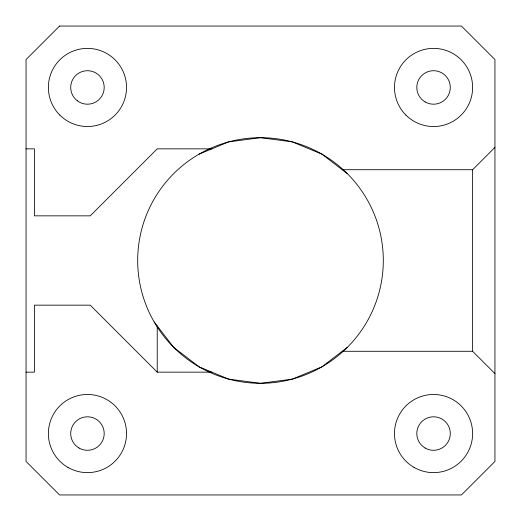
<?xml version="1.0" encoding="UTF-8"?>
<svg xmlns="http://www.w3.org/2000/svg" width="521" height="521" viewBox="0 0 521 521"><rect width="100%" height="100%" fill="white"/><g stroke="black" fill="none" stroke-linecap="round" stroke-linejoin="round"><path stroke-width="0.78" d="M494.95 373.616L472.619 351.284L472.619 169.716L494.95 147.384M347.338 347.338L321.906 366.856L292.288 379.125L260.5 383.306L228.712 379.125L199.094 366.856L173.662 347.338L154.144 321.906M199.094 154.144A122.806 122.806 0 0 1 383.306 260.5A122.806 122.806 0 0 1 199.094 366.856A122.806 122.806 0 0 1 199.094 154.144L228.712 141.875L260.5 137.694L292.288 141.875L321.906 154.144L347.338 173.662M26.05 148.856L34.425 148.856L34.425 215.844L90.244 215.844L157.231 148.856L211.865 148.856M342.193 169.716L472.619 169.716M342.193 351.284L472.619 351.284M26.05 372.144L34.425 372.144L34.425 305.156L90.244 305.156L157.231 372.144L211.865 372.144M157.231 325.925L157.231 372.144M59.544 26.05L26.05 59.544L26.05 461.456L59.544 494.95L461.456 494.95L494.95 461.456L494.95 59.544L461.456 26.05L59.544 26.05M77.31 100.781A16.744 16.744 0 0 0 104.063 89.579A16.744 16.744 0 0 0 80.989 72.009A16.744 16.744 0 0 0 77.31 100.781M79.081 448.047A16.744 16.744 0 0 0 104.2 433.544A16.744 16.744 0 0 0 79.081 419.047A16.744 16.744 0 0 0 79.081 448.047M425.175 448.047A16.744 16.744 0 0 0 450.294 433.544A16.744 16.744 0 0 0 425.175 419.047A16.744 16.744 0 0 0 425.175 448.047M425.175 101.953A16.744 16.744 0 0 0 450.294 87.456A16.744 16.744 0 0 0 425.175 72.953A16.744 16.744 0 0 0 425.175 101.953M405.918 115.082A39.075 39.075 0 0 0 471.29 97.564A39.075 39.075 0 0 0 423.436 49.71A39.075 39.075 0 0 0 405.918 115.082M414.006 467.389A39.075 39.075 0 0 0 472.619 433.544A39.075 39.075 0 0 0 414.006 399.705A39.075 39.075 0 0 0 414.006 467.389M59.824 115.082A39.075 39.075 0 0 0 125.196 97.564A39.075 39.075 0 0 0 77.342 49.71A39.075 39.075 0 0 0 59.824 115.082M67.919 467.389A39.075 39.075 0 0 0 126.531 433.544A39.075 39.075 0 0 0 67.919 399.705A39.075 39.075 0 0 0 67.919 467.389"/></g></svg>
